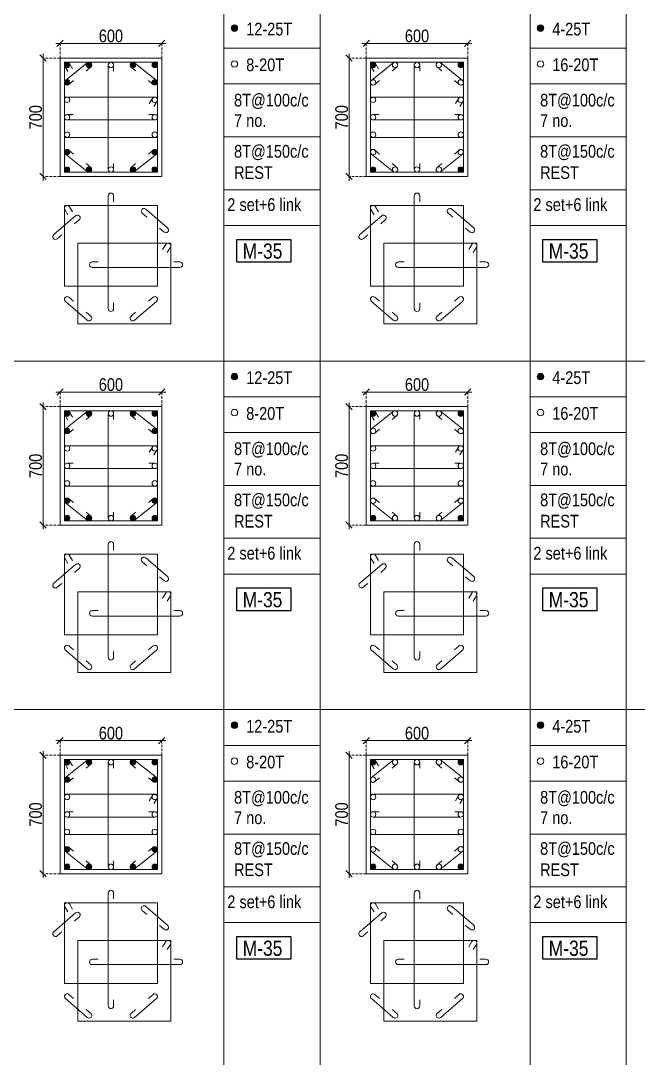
# Model space of a CAD drawing. Header units: millimetres. Extents: x 1112055 to 3390982, y -148532 to 766891.
# Drawn here: x 2156445 to 2171039, y 53671 to 78194 of the extents above; entities that cross this region are included whole.
import ezdxf
from ezdxf.enums import TextEntityAlignment as Align

# ---------------------------------------------------------------- set-up
doc = ezdxf.new("R2010")
doc.units = ezdxf.units.MM
doc.header["$PDMODE"] = 35
doc.header["$PDSIZE"] = -25
doc.linetypes.add('DASHED2', pattern=[0.375, 0.25, -0.125])
doc.linetypes.add('Hidden', pattern=[9.525, 6.35, -3.175])
for name, color, linetype, lineweight in [('B COL. SIZE DIM', 220, 'Continuous', 25), ('B COLSCH', 204, 'Continuous', 20), ('B COLUMN', 1, 'Hidden', 9), ('B STEEL', 34, 'Continuous', 15)]:
    doc.layers.add(name, color=color, linetype=linetype, lineweight=lineweight)
doc.layers.add('B TEXT', color=7, linetype='Continuous')
doc.styles.add('dim inside', font='romans.shx', dxfattribs={"width": 0.8, "height": 125})
doc.styles.add('SWINC', font='swissc.ttf')
doc.dimstyles.new('dim inside', dxfattribs={"dimtxt": 125, "dimasz": 100, "dimexe": 0, "dimexo": 0, "dimgap": 10, "dimtad": 0, "dimdec": 0, "dimzin": 0, "dimdsep": 46, "dimtxsty": 'dim inside', "dimblk": 'SMALL', "dimcen": 0.09, "dimadec": 0, "dimazin": 0, "dimtfac": 1, "dimtdec": 0, "dimtofl": 0, "dimtmove": 0, "dimatfit": 3, "dimfxl": 1, "dimtolj": 1, "dimtzin": 0, "dimarcsym": 2})

# ---------------------------------------------------------------- blocks, each defined once
blk = doc.blocks.new('_Oblique')
at = {"color": 0, "linetype": 'ByBlock', "lineweight": -2}
blk.add_line((-0.5, -0.5), (0.5, 0.5), dxfattribs=at)
blk = doc.blocks.new('*D3846')
at = {"layer": 'B COL. SIZE DIM', "color": 250, "lineweight": 9, "ltscale": 250, "transparency": 16777216}
blk.add_line((2157276, 61178), (2159876, 61178), dxfattribs=at)
at = {"layer": 'B COL. SIZE DIM', "color": 250, "linetype": 'DASHED2', "lineweight": 9, "ltscale": 250, "transparency": 16777216}
for p, q in [((2157376, 60833), (2157376, 61178)), ((2159776, 60833), (2159776, 61178))]:
    blk.add_line(p, q, dxfattribs=at)
at = {"layer": 'Defpoints', "color": 0, "transparency": 16777216}
for p in [(2159776, 61178), (2157376, 60833), (2159776, 60833)]:
    blk.add_point(p, dxfattribs=at)
at = {"layer": 'B COL. SIZE DIM', "color": 250, "lineweight": 9, "transparency": 16777216, "xscale": 150, "yscale": 150, "zscale": 150, "rotation": 180}
blk.add_blockref('_Oblique', (2157376, 61178), dxfattribs=at)
at = {"layer": 'B COL. SIZE DIM', "color": 250, "lineweight": 9, "transparency": 16777216, "xscale": 150, "yscale": 150, "zscale": 150}
blk.add_blockref('_Oblique', (2159776, 61178), dxfattribs=at)
at = {"layer": 'B COL. SIZE DIM', "color": 6, "transparency": 16777216, "insert": (2158576, 61353), "char_height": 300, "attachment_point": 5, "style": 'SWINC'}
blk.add_mtext('\\A1;600', dxfattribs=at)
blk = doc.blocks.new('*D3847')
at = {"layer": 'B COL. SIZE DIM', "color": 250, "lineweight": 9, "ltscale": 250, "transparency": 16777216}
blk.add_line((2156972, 60933), (2156972, 57933), dxfattribs=at)
at = {"layer": 'B COL. SIZE DIM', "color": 250, "linetype": 'DASHED2', "lineweight": 9, "ltscale": 250, "transparency": 16777216}
for p, q in [((2157376, 60833), (2156972, 60833)), ((2157376, 58033), (2156972, 58033))]:
    blk.add_line(p, q, dxfattribs=at)
at = {"layer": 'Defpoints', "color": 0, "transparency": 16777216}
for p in [(2157376, 60833), (2156972, 58033), (2157376, 58033)]:
    blk.add_point(p, dxfattribs=at)
at = {"layer": 'B COL. SIZE DIM', "color": 250, "lineweight": 9, "transparency": 16777216, "xscale": 150, "yscale": 150, "zscale": 150}
for p, rotation in [((2156972, 60833), 90), ((2156972, 58033), 270)]:
    blk.add_blockref('_Oblique', p, dxfattribs=dict(at, rotation=rotation))
at = {"layer": 'B COL. SIZE DIM', "color": 6, "transparency": 16777216, "insert": (2156797, 59433), "char_height": 300, "attachment_point": 5, "rotation": 90, "style": 'SWINC'}
blk.add_mtext('\\A1;700', dxfattribs=at)
blk = doc.blocks.new('*D3848')
at = {"layer": 'B COL. SIZE DIM', "color": 250, "lineweight": 9, "ltscale": 250, "transparency": 16777216}
blk.add_line((2157276, 69418), (2159876, 69418), dxfattribs=at)
at = {"layer": 'B COL. SIZE DIM', "color": 250, "linetype": 'DASHED2', "lineweight": 9, "ltscale": 250, "transparency": 16777216}
for p, q in [((2157376, 69073), (2157376, 69418)), ((2159776, 69073), (2159776, 69418))]:
    blk.add_line(p, q, dxfattribs=at)
at = {"layer": 'Defpoints', "color": 0, "transparency": 16777216}
for p in [(2159776, 69418), (2157376, 69073), (2159776, 69073)]:
    blk.add_point(p, dxfattribs=at)
at = {"layer": 'B COL. SIZE DIM', "color": 250, "lineweight": 9, "transparency": 16777216, "xscale": 150, "yscale": 150, "zscale": 150, "rotation": 180}
blk.add_blockref('_Oblique', (2157376, 69418), dxfattribs=at)
at = {"layer": 'B COL. SIZE DIM', "color": 250, "lineweight": 9, "transparency": 16777216, "xscale": 150, "yscale": 150, "zscale": 150}
blk.add_blockref('_Oblique', (2159776, 69418), dxfattribs=at)
at = {"layer": 'B COL. SIZE DIM', "color": 6, "transparency": 16777216, "insert": (2158576, 69593), "char_height": 300, "attachment_point": 5, "style": 'SWINC'}
blk.add_mtext('\\A1;600', dxfattribs=at)
blk = doc.blocks.new('*D3849')
at = {"layer": 'B COL. SIZE DIM', "color": 250, "lineweight": 9, "ltscale": 250, "transparency": 16777216}
blk.add_line((2156972, 69173), (2156972, 66173), dxfattribs=at)
at = {"layer": 'B COL. SIZE DIM', "color": 250, "linetype": 'DASHED2', "lineweight": 9, "ltscale": 250, "transparency": 16777216}
for p, q in [((2157376, 69073), (2156972, 69073)), ((2157376, 66273), (2156972, 66273))]:
    blk.add_line(p, q, dxfattribs=at)
at = {"layer": 'Defpoints', "color": 0, "transparency": 16777216}
for p in [(2157376, 69073), (2156972, 66273), (2157376, 66273)]:
    blk.add_point(p, dxfattribs=at)
at = {"layer": 'B COL. SIZE DIM', "color": 250, "lineweight": 9, "transparency": 16777216, "xscale": 150, "yscale": 150, "zscale": 150}
for p, rotation in [((2156972, 69073), 90), ((2156972, 66273), 270)]:
    blk.add_blockref('_Oblique', p, dxfattribs=dict(at, rotation=rotation))
at = {"layer": 'B COL. SIZE DIM', "color": 6, "transparency": 16777216, "insert": (2156797, 67673), "char_height": 300, "attachment_point": 5, "rotation": 90, "style": 'SWINC'}
blk.add_mtext('\\A1;700', dxfattribs=at)
blk = doc.blocks.new('*D3850')
at = {"layer": 'B COL. SIZE DIM', "color": 250, "lineweight": 9, "ltscale": 250, "transparency": 16777216}
blk.add_line((2157276, 77658), (2159876, 77658), dxfattribs=at)
at = {"layer": 'B COL. SIZE DIM', "color": 250, "linetype": 'DASHED2', "lineweight": 9, "ltscale": 250, "transparency": 16777216}
for p, q in [((2157376, 77313), (2157376, 77658)), ((2159776, 77313), (2159776, 77658))]:
    blk.add_line(p, q, dxfattribs=at)
at = {"layer": 'Defpoints', "color": 0, "transparency": 16777216}
for p in [(2159776, 77658), (2157376, 77313), (2159776, 77313)]:
    blk.add_point(p, dxfattribs=at)
at = {"layer": 'B COL. SIZE DIM', "color": 250, "lineweight": 9, "transparency": 16777216, "xscale": 150, "yscale": 150, "zscale": 150, "rotation": 180}
blk.add_blockref('_Oblique', (2157376, 77658), dxfattribs=at)
at = {"layer": 'B COL. SIZE DIM', "color": 250, "lineweight": 9, "transparency": 16777216, "xscale": 150, "yscale": 150, "zscale": 150}
blk.add_blockref('_Oblique', (2159776, 77658), dxfattribs=at)
at = {"layer": 'B COL. SIZE DIM', "color": 6, "transparency": 16777216, "insert": (2158576, 77833), "char_height": 300, "attachment_point": 5, "style": 'SWINC'}
blk.add_mtext('\\A1;600', dxfattribs=at)
blk = doc.blocks.new('*D3851')
at = {"layer": 'B COL. SIZE DIM', "color": 250, "lineweight": 9, "ltscale": 250, "transparency": 16777216}
blk.add_line((2156972, 77413), (2156972, 74413), dxfattribs=at)
at = {"layer": 'B COL. SIZE DIM', "color": 250, "linetype": 'DASHED2', "lineweight": 9, "ltscale": 250, "transparency": 16777216}
for p, q in [((2157376, 77313), (2156972, 77313)), ((2157376, 74513), (2156972, 74513))]:
    blk.add_line(p, q, dxfattribs=at)
at = {"layer": 'Defpoints', "color": 0, "transparency": 16777216}
for p in [(2157376, 77313), (2156972, 74513), (2157376, 74513)]:
    blk.add_point(p, dxfattribs=at)
at = {"layer": 'B COL. SIZE DIM', "color": 250, "lineweight": 9, "transparency": 16777216, "xscale": 150, "yscale": 150, "zscale": 150}
for p, rotation in [((2156972, 77313), 90), ((2156972, 74513), 270)]:
    blk.add_blockref('_Oblique', p, dxfattribs=dict(at, rotation=rotation))
at = {"layer": 'B COL. SIZE DIM', "color": 6, "transparency": 16777216, "insert": (2156797, 75913), "char_height": 300, "attachment_point": 5, "rotation": 90, "style": 'SWINC'}
blk.add_mtext('\\A1;700', dxfattribs=at)
blk = doc.blocks.new('*D3858')
at = {"layer": 'B COL. SIZE DIM', "color": 250, "lineweight": 9, "ltscale": 250, "transparency": 16777216}
blk.add_line((2164510, 61178), (2167110, 61178), dxfattribs=at)
at = {"layer": 'B COL. SIZE DIM', "color": 250, "linetype": 'DASHED2', "lineweight": 9, "ltscale": 250, "transparency": 16777216}
for p, q in [((2164610, 60833), (2164610, 61178)), ((2167010, 60833), (2167010, 61178))]:
    blk.add_line(p, q, dxfattribs=at)
at = {"layer": 'Defpoints', "color": 0, "transparency": 16777216}
for p in [(2167010, 61178), (2164610, 60833), (2167010, 60833)]:
    blk.add_point(p, dxfattribs=at)
at = {"layer": 'B COL. SIZE DIM', "color": 250, "lineweight": 9, "transparency": 16777216, "xscale": 150, "yscale": 150, "zscale": 150, "rotation": 180}
blk.add_blockref('_Oblique', (2164610, 61178), dxfattribs=at)
at = {"layer": 'B COL. SIZE DIM', "color": 250, "lineweight": 9, "transparency": 16777216, "xscale": 150, "yscale": 150, "zscale": 150}
blk.add_blockref('_Oblique', (2167010, 61178), dxfattribs=at)
at = {"layer": 'B COL. SIZE DIM', "color": 6, "transparency": 16777216, "insert": (2165810, 61353), "char_height": 300, "attachment_point": 5, "style": 'SWINC'}
blk.add_mtext('\\A1;600', dxfattribs=at)
blk = doc.blocks.new('*D3859')
at = {"layer": 'B COL. SIZE DIM', "color": 250, "lineweight": 9, "ltscale": 250, "transparency": 16777216}
blk.add_line((2164206, 60933), (2164206, 57933), dxfattribs=at)
at = {"layer": 'B COL. SIZE DIM', "color": 250, "linetype": 'DASHED2', "lineweight": 9, "ltscale": 250, "transparency": 16777216}
for p, q in [((2164610, 60833), (2164206, 60833)), ((2164610, 58033), (2164206, 58033))]:
    blk.add_line(p, q, dxfattribs=at)
at = {"layer": 'Defpoints', "color": 0, "transparency": 16777216}
for p in [(2164610, 60833), (2164206, 58033), (2164610, 58033)]:
    blk.add_point(p, dxfattribs=at)
at = {"layer": 'B COL. SIZE DIM', "color": 250, "lineweight": 9, "transparency": 16777216, "xscale": 150, "yscale": 150, "zscale": 150}
for p, rotation in [((2164206, 60833), 90), ((2164206, 58033), 270)]:
    blk.add_blockref('_Oblique', p, dxfattribs=dict(at, rotation=rotation))
at = {"layer": 'B COL. SIZE DIM', "color": 6, "transparency": 16777216, "insert": (2164031, 59433), "char_height": 300, "attachment_point": 5, "rotation": 90, "style": 'SWINC'}
blk.add_mtext('\\A1;700', dxfattribs=at)
blk = doc.blocks.new('*D3860')
at = {"layer": 'B COL. SIZE DIM', "color": 250, "lineweight": 9, "ltscale": 250, "transparency": 16777216}
blk.add_line((2164510, 69418), (2167110, 69418), dxfattribs=at)
at = {"layer": 'B COL. SIZE DIM', "color": 250, "linetype": 'DASHED2', "lineweight": 9, "ltscale": 250, "transparency": 16777216}
for p, q in [((2164610, 69073), (2164610, 69418)), ((2167010, 69073), (2167010, 69418))]:
    blk.add_line(p, q, dxfattribs=at)
at = {"layer": 'Defpoints', "color": 0, "transparency": 16777216}
for p in [(2167010, 69418), (2164610, 69073), (2167010, 69073)]:
    blk.add_point(p, dxfattribs=at)
at = {"layer": 'B COL. SIZE DIM', "color": 250, "lineweight": 9, "transparency": 16777216, "xscale": 150, "yscale": 150, "zscale": 150, "rotation": 180}
blk.add_blockref('_Oblique', (2164610, 69418), dxfattribs=at)
at = {"layer": 'B COL. SIZE DIM', "color": 250, "lineweight": 9, "transparency": 16777216, "xscale": 150, "yscale": 150, "zscale": 150}
blk.add_blockref('_Oblique', (2167010, 69418), dxfattribs=at)
at = {"layer": 'B COL. SIZE DIM', "color": 6, "transparency": 16777216, "insert": (2165810, 69593), "char_height": 300, "attachment_point": 5, "style": 'SWINC'}
blk.add_mtext('\\A1;600', dxfattribs=at)
blk = doc.blocks.new('*D3634')
at = {"layer": 'B COL. SIZE DIM', "color": 250, "lineweight": 9, "ltscale": 250, "transparency": 16777216}
blk.add_line((2164206, 69173), (2164206, 66173), dxfattribs=at)
at = {"layer": 'B COL. SIZE DIM', "color": 250, "linetype": 'DASHED2', "lineweight": 9, "ltscale": 250, "transparency": 16777216}
for p, q in [((2164610, 69073), (2164206, 69073)), ((2164610, 66273), (2164206, 66273))]:
    blk.add_line(p, q, dxfattribs=at)
at = {"layer": 'Defpoints', "color": 0, "transparency": 16777216}
for p in [(2164610, 69073), (2164206, 66273), (2164610, 66273)]:
    blk.add_point(p, dxfattribs=at)
at = {"layer": 'B COL. SIZE DIM', "color": 250, "lineweight": 9, "transparency": 16777216, "xscale": 150, "yscale": 150, "zscale": 150}
for p, rotation in [((2164206, 69073), 90), ((2164206, 66273), 270)]:
    blk.add_blockref('_Oblique', p, dxfattribs=dict(at, rotation=rotation))
at = {"layer": 'B COL. SIZE DIM', "color": 6, "transparency": 16777216, "insert": (2164031, 67673), "char_height": 300, "attachment_point": 5, "rotation": 90, "style": 'SWINC'}
blk.add_mtext('\\A1;700', dxfattribs=at)
blk = doc.blocks.new('*D3635')
at = {"layer": 'B COL. SIZE DIM', "color": 250, "lineweight": 9, "ltscale": 250, "transparency": 16777216}
blk.add_line((2164510, 77658), (2167110, 77658), dxfattribs=at)
at = {"layer": 'B COL. SIZE DIM', "color": 250, "linetype": 'DASHED2', "lineweight": 9, "ltscale": 250, "transparency": 16777216}
for p, q in [((2164610, 77313), (2164610, 77658)), ((2167010, 77313), (2167010, 77658))]:
    blk.add_line(p, q, dxfattribs=at)
at = {"layer": 'Defpoints', "color": 0, "transparency": 16777216}
for p in [(2167010, 77658), (2164610, 77313), (2167010, 77313)]:
    blk.add_point(p, dxfattribs=at)
at = {"layer": 'B COL. SIZE DIM', "color": 250, "lineweight": 9, "transparency": 16777216, "xscale": 150, "yscale": 150, "zscale": 150, "rotation": 180}
blk.add_blockref('_Oblique', (2164610, 77658), dxfattribs=at)
at = {"layer": 'B COL. SIZE DIM', "color": 250, "lineweight": 9, "transparency": 16777216, "xscale": 150, "yscale": 150, "zscale": 150}
blk.add_blockref('_Oblique', (2167010, 77658), dxfattribs=at)
at = {"layer": 'B COL. SIZE DIM', "color": 6, "transparency": 16777216, "insert": (2165810, 77833), "char_height": 300, "attachment_point": 5, "style": 'SWINC'}
blk.add_mtext('\\A1;600', dxfattribs=at)
blk = doc.blocks.new('*D3636')
at = {"layer": 'B COL. SIZE DIM', "color": 250, "lineweight": 9, "ltscale": 250, "transparency": 16777216}
blk.add_line((2164206, 77413), (2164206, 74413), dxfattribs=at)
at = {"layer": 'B COL. SIZE DIM', "color": 250, "linetype": 'DASHED2', "lineweight": 9, "ltscale": 250, "transparency": 16777216}
for p, q in [((2164610, 77313), (2164206, 77313)), ((2164610, 74513), (2164206, 74513))]:
    blk.add_line(p, q, dxfattribs=at)
at = {"layer": 'Defpoints', "color": 0, "transparency": 16777216}
for p in [(2164610, 77313), (2164206, 74513), (2164610, 74513)]:
    blk.add_point(p, dxfattribs=at)
at = {"layer": 'B COL. SIZE DIM', "color": 250, "lineweight": 9, "transparency": 16777216, "xscale": 150, "yscale": 150, "zscale": 150}
for p, rotation in [((2164206, 77313), 90), ((2164206, 74513), 270)]:
    blk.add_blockref('_Oblique', p, dxfattribs=dict(at, rotation=rotation))
at = {"layer": 'B COL. SIZE DIM', "color": 6, "transparency": 16777216, "insert": (2164031, 75913), "char_height": 300, "attachment_point": 5, "rotation": 90, "style": 'SWINC'}
blk.add_mtext('\\A1;700', dxfattribs=at)

msp = doc.modelspace()

# ---------------------------------------------------------------- hatches: boundary and pattern name
at = {"layer": 'B STEEL', "lineweight": 9, "ltscale": 0.5}
h = msp.add_hatch(color=34, dxfattribs=at)
edge = h.paths.add_edge_path()
edge.add_arc((2161494.7, 78022.1), 76.8, 0, 360)
h = msp.add_hatch(color=34, dxfattribs=at)
edge = h.paths.add_edge_path()
edge.add_arc((2168728.3, 78022.1), 76.8, 0, 360)
h = msp.add_hatch(color=34, dxfattribs=at)
edge = h.paths.add_edge_path()
edge.add_arc((2157540.4, 77148.9), 64, 0, 360)
at = {"layer": 'B STEEL', "lineweight": 30}
h = msp.add_hatch(color=34, dxfattribs=at)
edge = h.paths.add_edge_path()
edge.add_arc((2158058.3, 77148.9), 64, 0, 360)
h = msp.add_hatch(color=34, dxfattribs=at)
edge = h.paths.add_edge_path()
edge.add_arc((2159094.3, 77148.9), 64, 0, 360)
at = {"layer": 'B STEEL', "lineweight": 9, "ltscale": 0.5}
h = msp.add_hatch(color=34, dxfattribs=at)
edge = h.paths.add_edge_path()
edge.add_arc((2159612.3, 77148.9), 64, 180, 540, ccw=False)
h = msp.add_hatch(color=34, dxfattribs=at)
edge = h.paths.add_edge_path()
edge.add_arc((2164773.9, 77148.9), 64, 0, 360)
h = msp.add_hatch(color=34, dxfattribs=at)
edge = h.paths.add_edge_path()
edge.add_arc((2166845.9, 77148.9), 64, 180, 540, ccw=False)
at = {"layer": 'B STEEL', "lineweight": 30}
h = msp.add_hatch(color=34, dxfattribs=at)
edge = h.paths.add_edge_path()
edge.add_arc((2157540.4, 76736.9), 64, 0, 360)
h = msp.add_hatch(color=34, dxfattribs=at)
edge = h.paths.add_edge_path()
edge.add_arc((2159612.3, 76736.9), 64, 0, 360)
h = msp.add_hatch(color=34, dxfattribs=at)
edge = h.paths.add_edge_path()
edge.add_arc((2157540.4, 75088.9), 64, 0, 360)
h = msp.add_hatch(color=34, dxfattribs=at)
edge = h.paths.add_edge_path()
edge.add_arc((2159612.3, 75088.9), 64, 0, 360)
at = {"layer": 'B STEEL', "lineweight": 9, "ltscale": 0.5}
h = msp.add_hatch(color=34, dxfattribs=at)
edge = h.paths.add_edge_path()
edge.add_arc((2157540.4, 74677), 64, 0, 360, ccw=False)
at = {"layer": 'B STEEL', "lineweight": 30}
h = msp.add_hatch(color=34, dxfattribs=at)
edge = h.paths.add_edge_path()
edge.add_arc((2158058.3, 74677), 64, 0, 360)
h = msp.add_hatch(color=34, dxfattribs=at)
edge = h.paths.add_edge_path()
edge.add_arc((2159094.3, 74677), 64, 0, 360)
at = {"layer": 'B STEEL', "lineweight": 9, "ltscale": 0.5}
h = msp.add_hatch(color=34, dxfattribs=at)
edge = h.paths.add_edge_path()
edge.add_arc((2159612.3, 74677), 64, -180, 180)
h = msp.add_hatch(color=34, dxfattribs=at)
edge = h.paths.add_edge_path()
edge.add_arc((2164773.9, 74677), 64, 0, 360, ccw=False)
h = msp.add_hatch(color=34, dxfattribs=at)
edge = h.paths.add_edge_path()
edge.add_arc((2166845.9, 74677), 64, -180, 180)
h = msp.add_hatch(color=34, dxfattribs=at)
edge = h.paths.add_edge_path()
edge.add_arc((2161494.7, 69782.3), 76.8, 0, 360)
h = msp.add_hatch(color=34, dxfattribs=at)
edge = h.paths.add_edge_path()
edge.add_arc((2168728.3, 69782.3), 76.8, 0, 360)
h = msp.add_hatch(color=34, dxfattribs=at)
edge = h.paths.add_edge_path()
edge.add_arc((2157540.4, 68909.1), 64, 0, 360)
at = {"layer": 'B STEEL', "lineweight": 30}
h = msp.add_hatch(color=34, dxfattribs=at)
edge = h.paths.add_edge_path()
edge.add_arc((2158058.3, 68909.1), 64, 0, 360)
h = msp.add_hatch(color=34, dxfattribs=at)
edge = h.paths.add_edge_path()
edge.add_arc((2159094.3, 68909.1), 64, 0, 360)
at = {"layer": 'B STEEL', "lineweight": 9, "ltscale": 0.5}
h = msp.add_hatch(color=34, dxfattribs=at)
edge = h.paths.add_edge_path()
edge.add_arc((2159612.3, 68909.1), 64, 180, 540, ccw=False)
h = msp.add_hatch(color=34, dxfattribs=at)
edge = h.paths.add_edge_path()
edge.add_arc((2164773.9, 68909.1), 64, 0, 360)
h = msp.add_hatch(color=34, dxfattribs=at)
edge = h.paths.add_edge_path()
edge.add_arc((2166845.9, 68909.1), 64, 180, 540, ccw=False)
at = {"layer": 'B STEEL', "lineweight": 30}
h = msp.add_hatch(color=34, dxfattribs=at)
edge = h.paths.add_edge_path()
edge.add_arc((2157540.4, 68497.1), 64, 0, 360)
h = msp.add_hatch(color=34, dxfattribs=at)
edge = h.paths.add_edge_path()
edge.add_arc((2159612.3, 68497.1), 64, 0, 360)
h = msp.add_hatch(color=34, dxfattribs=at)
edge = h.paths.add_edge_path()
edge.add_arc((2157540.4, 66849.1), 64, 0, 360)
h = msp.add_hatch(color=34, dxfattribs=at)
edge = h.paths.add_edge_path()
edge.add_arc((2159612.3, 66849.1), 64, 0, 360)
at = {"layer": 'B STEEL', "lineweight": 9, "ltscale": 0.5}
h = msp.add_hatch(color=34, dxfattribs=at)
edge = h.paths.add_edge_path()
edge.add_arc((2157540.4, 66437.1), 64, 0, 360, ccw=False)
at = {"layer": 'B STEEL', "lineweight": 30}
h = msp.add_hatch(color=34, dxfattribs=at)
edge = h.paths.add_edge_path()
edge.add_arc((2158058.3, 66437.1), 64, 0, 360)
h = msp.add_hatch(color=34, dxfattribs=at)
edge = h.paths.add_edge_path()
edge.add_arc((2159094.3, 66437.1), 64, 0, 360)
at = {"layer": 'B STEEL', "lineweight": 9, "ltscale": 0.5}
h = msp.add_hatch(color=34, dxfattribs=at)
edge = h.paths.add_edge_path()
edge.add_arc((2159612.3, 66437.1), 64, -180, 180)
h = msp.add_hatch(color=34, dxfattribs=at)
edge = h.paths.add_edge_path()
edge.add_arc((2164773.9, 66437.1), 64, 0, 360, ccw=False)
h = msp.add_hatch(color=34, dxfattribs=at)
edge = h.paths.add_edge_path()
edge.add_arc((2166845.9, 66437.1), 64, -180, 180)
h = msp.add_hatch(color=34, dxfattribs=at)
edge = h.paths.add_edge_path()
edge.add_arc((2161494.7, 61542.4), 76.8, 0, 360)
h = msp.add_hatch(color=34, dxfattribs=at)
edge = h.paths.add_edge_path()
edge.add_arc((2168728.3, 61542.4), 76.8, 0, 360)
h = msp.add_hatch(color=34, dxfattribs=at)
edge = h.paths.add_edge_path()
edge.add_arc((2157540.4, 60669.2), 64, 0, 360)
at = {"layer": 'B STEEL', "lineweight": 30}
h = msp.add_hatch(color=34, dxfattribs=at)
edge = h.paths.add_edge_path()
edge.add_arc((2158058.3, 60669.2), 64, 0, 360)
h = msp.add_hatch(color=34, dxfattribs=at)
edge = h.paths.add_edge_path()
edge.add_arc((2159094.3, 60669.2), 64, 0, 360)
at = {"layer": 'B STEEL', "lineweight": 9, "ltscale": 0.5}
h = msp.add_hatch(color=34, dxfattribs=at)
edge = h.paths.add_edge_path()
edge.add_arc((2159612.3, 60669.2), 64, 180, 540, ccw=False)
h = msp.add_hatch(color=34, dxfattribs=at)
edge = h.paths.add_edge_path()
edge.add_arc((2164773.9, 60669.2), 64, 0, 360)
h = msp.add_hatch(color=34, dxfattribs=at)
edge = h.paths.add_edge_path()
edge.add_arc((2166845.9, 60669.2), 64, 180, 540, ccw=False)
at = {"layer": 'B STEEL', "lineweight": 30}
h = msp.add_hatch(color=34, dxfattribs=at)
edge = h.paths.add_edge_path()
edge.add_arc((2157540.4, 60257.2), 64, 0, 360)
h = msp.add_hatch(color=34, dxfattribs=at)
edge = h.paths.add_edge_path()
edge.add_arc((2159612.3, 60257.2), 64, 0, 360)
h = msp.add_hatch(color=34, dxfattribs=at)
edge = h.paths.add_edge_path()
edge.add_arc((2157540.4, 58609.3), 64, 0, 360)
h = msp.add_hatch(color=34, dxfattribs=at)
edge = h.paths.add_edge_path()
edge.add_arc((2159612.3, 58609.3), 64, 0, 360)
at = {"layer": 'B STEEL', "lineweight": 9, "ltscale": 0.5}
h = msp.add_hatch(color=34, dxfattribs=at)
edge = h.paths.add_edge_path()
edge.add_arc((2157540.4, 58197.3), 64, 0, 360, ccw=False)
at = {"layer": 'B STEEL', "lineweight": 30}
h = msp.add_hatch(color=34, dxfattribs=at)
edge = h.paths.add_edge_path()
edge.add_arc((2158058.3, 58197.3), 64, 0, 360)
h = msp.add_hatch(color=34, dxfattribs=at)
edge = h.paths.add_edge_path()
edge.add_arc((2159094.3, 58197.3), 64, 0, 360)
at = {"layer": 'B STEEL', "lineweight": 9, "ltscale": 0.5}
h = msp.add_hatch(color=34, dxfattribs=at)
edge = h.paths.add_edge_path()
edge.add_arc((2159612.3, 58197.3), 64, -180, 180)
h = msp.add_hatch(color=34, dxfattribs=at)
edge = h.paths.add_edge_path()
edge.add_arc((2164773.9, 58197.3), 64, 0, 360, ccw=False)
h = msp.add_hatch(color=34, dxfattribs=at)
edge = h.paths.add_edge_path()
edge.add_arc((2166845.9, 58197.3), 64, -180, 180)

# ---------------------------------------------------------------- linework, layer by layer
at = {"layer": 'B COLSCH', "color": 250, "lineweight": 0}
for p, q in [((2161248.4, 86630.3), (2161248.4, 28951.4)), ((2163522.8, 86630.3), (2163522.8, 21698.7)), ((2168482, 86630.3), (2168482, 28951.4)), ((2170756.4, 86630.3), (2170756.4, 21698.7)), ((2161248.4, 77545.4), (2163522.8, 77545.4)), ((2168482, 77545.4), (2170756.4, 77545.4)), ((2161248.4, 76700.4), (2163522.8, 76700.4)), ((2168482, 76700.4), (2170756.4, 76700.4)), ((2161248.4, 75450.7), (2163522.8, 75450.7)), ((2168482, 75450.7), (2170756.4, 75450.7)), ((2161248.4, 74200.9), (2163522.8, 74200.9)), ((2168482, 74200.9), (2170756.4, 74200.9)), ((2161248.4, 73355.9), (2163522.8, 73355.9)), ((2168482, 73355.9), (2170756.4, 73355.9)), ((2079293.2, 70150.6), (2221391.2, 70150.6)), ((2161248.4, 69305.6), (2163522.8, 69305.6)), ((2168482, 69305.6), (2170756.4, 69305.6)), ((2161248.4, 68460.6), (2163522.8, 68460.6)), ((2168482, 68460.6), (2170756.4, 68460.6)), ((2161248.4, 67210.8), (2163522.8, 67210.8)), ((2168482, 67210.8), (2170756.4, 67210.8)), ((2161248.4, 65961), (2163522.8, 65961)), ((2168482, 65961), (2170756.4, 65961)), ((2161248.4, 65116.1), (2163522.8, 65116.1)), ((2168482, 65116.1), (2170756.4, 65116.1)), ((2079293.2, 61910.7), (2221391.2, 61910.7)), ((2161248.4, 61065.7), (2163522.8, 61065.7)), ((2168482, 61065.7), (2170756.4, 61065.7)), ((2161248.4, 60220.7), (2163522.8, 60220.7)), ((2168482, 60220.7), (2170756.4, 60220.7)), ((2161248.4, 58971), (2163522.8, 58971)), ((2168482, 58971), (2170756.4, 58971)), ((2161248.4, 57721.2), (2163522.8, 57721.2)), ((2168482, 57721.2), (2170756.4, 57721.2)), ((2161248.4, 56876.2), (2163522.8, 56876.2)), ((2168482, 56876.2), (2170756.4, 56876.2))]:
    msp.add_line(p, q, dxfattribs=at)
at = {"layer": 'B COLUMN', "color": 1, "linetype": 'ByBlock', "lineweight": 20}
for points in [[(2157376.3, 74512.9), (2159776.3, 74512.9), (2159776.3, 77313), (2157376.3, 77313)], [(2164609.9, 74512.9), (2167009.9, 74512.9), (2167009.9, 77313), (2164609.9, 77313)], [(2157376.3, 66273.1), (2159776.3, 66273.1), (2159776.3, 69073.1), (2157376.3, 69073.1)], [(2164609.9, 66273.1), (2167009.9, 66273.1), (2167009.9, 69073.1), (2164609.9, 69073.1)], [(2157376.3, 58033.2), (2159776.3, 58033.2), (2159776.3, 60833.3), (2157376.3, 60833.3)], [(2164609.9, 58033.2), (2167009.9, 58033.2), (2167009.9, 60833.3), (2164609.9, 60833.3)]]:
    msp.add_lwpolyline(points, close=True, dxfattribs=at)
at = {"layer": 'B STEEL', "color": 34, "lineweight": 9, "ltscale": 0.5}
for points in [[(2157560.6, 76993.9), (2157485.8, 77115.4, -1), (2157594.9, 77182.5), (2157669.6, 77061)], [(2157690.3, 76781.4), (2157582.1, 76688.4, -1), (2157498.6, 76785.5), (2158016.6, 77197.5, -1), (2158100.1, 77100.4), (2157991.9, 77007.4)], [(2158640.4, 77006.3), (2158640.4, 77148.9, 1), (2158512.3, 77148.9), (2158512.3, 74677, 1), (2158640.4, 74677), (2158640.4, 74819.6)], [(2159462.4, 76781.4), (2159570.6, 76688.4, 1), (2159654, 76785.5), (2159136.1, 77197.5, 1), (2159052.6, 77100.4), (2159160.8, 77007.4)], [(2164794.1, 76993.9), (2164719.4, 77115.4, -1), (2164828.4, 77182.5), (2164903.2, 77061)], [(2164923.8, 76781.4), (2164815.6, 76688.4, -1), (2164732.2, 76785.5), (2165250.2, 77197.5, -1), (2165333.6, 77100.4), (2165225.5, 77007.4)], [(2165873.9, 77006.3), (2165873.9, 77148.9, 1), (2165745.9, 77148.9), (2165745.9, 74677, 1), (2165873.9, 74677), (2165873.9, 74819.6)], [(2166696, 76781.4), (2166804.1, 76688.4, 1), (2166887.6, 76785.5), (2166369.6, 77197.5, 1), (2166286.1, 77100.4), (2166394.3, 77007.4)], [(2159592.1, 76169.9), (2159666.8, 76291.4, 1), (2159557.8, 76358.5), (2159483, 76237)], [(2166825.6, 76169.9), (2166900.4, 76291.4, 1), (2166791.3, 76358.5), (2166716.6, 76237)], [(2157683, 75977), (2157540.4, 75977, 1), (2157540.4, 75848.9), (2159612.3, 75848.9, 1), (2159612.3, 75977), (2159469.7, 75977)], [(2164916.5, 75977), (2164773.9, 75977, 1), (2164773.9, 75848.9), (2166845.9, 75848.9, 1), (2166845.9, 75977), (2166703.2, 75977)], [(2157690.3, 75044.5), (2157582.1, 75137.5, 1), (2157498.6, 75040.4), (2158016.6, 74628.4, 1), (2158100.1, 74725.5), (2157991.9, 74818.5)], [(2159462.4, 75044.5), (2159570.6, 75137.5, -1), (2159654, 75040.4), (2159136.1, 74628.4, -1), (2159052.6, 74725.5), (2159160.8, 74818.5)], [(2164923.8, 75044.5), (2164815.6, 75137.5, 1), (2164732.2, 75040.4), (2165250.2, 74628.4, 1), (2165333.6, 74725.5), (2165225.5, 74818.5)], [(2166696, 75044.5), (2166804.1, 75137.5, -1), (2166887.6, 75040.4), (2166369.6, 74628.4, -1), (2166286.1, 74725.5), (2166394.3, 74818.5)], [(2158640.4, 73915.4), (2158640.4, 74058, 1), (2158512.3, 74058), (2158512.3, 71386.1, 1), (2158640.4, 71386.1), (2158640.4, 71528.7)], [(2165873.9, 73915.4), (2165873.9, 74058, 1), (2165745.9, 74058), (2165745.9, 71386.1, 1), (2165873.9, 71386.1), (2165873.9, 71528.7)], [(2157560.6, 73608.9), (2157485.8, 73730.4, -1), (2157594.9, 73797.5), (2157669.6, 73676)], [(2164794.1, 73608.9), (2164719.4, 73730.4, -1), (2164828.4, 73797.5), (2164903.2, 73676)], [(2157416.3, 73135.7), (2157308.1, 73042.7, -1), (2157224.7, 73139.8), (2157742.6, 73585.1, -1), (2157826.1, 73488), (2157717.9, 73395)], [(2159725.4, 73291.4), (2159833.6, 73198.4, 1), (2159917, 73295.5), (2159399, 73740.8, 1), (2159315.6, 73643.7), (2159423.7, 73550.7)], [(2164649.8, 73135.7), (2164541.7, 73042.7, -1), (2164458.2, 73139.8), (2164976.2, 73585.1, -1), (2165059.7, 73488), (2164951.5, 73395)], [(2166958.9, 73291.4), (2167067.1, 73198.4, 1), (2167150.6, 73295.5), (2166632.6, 73740.8, 1), (2166549.1, 73643.7), (2166657.3, 73550.7)], [(2159906.8, 72718.3), (2159981.6, 72839.7, 1), (2159872.6, 72906.9), (2159797.8, 72785.4)], [(2167140.4, 72718.3), (2167215.1, 72839.7, 1), (2167106.1, 72906.9), (2167031.3, 72785.4)], [(2158277.1, 72492), (2158134.5, 72492, 1), (2158134.5, 72364), (2160206.4, 72364, 1), (2160206.4, 72492), (2160063.8, 72492)], [(2165510.7, 72492), (2165368, 72492, 1), (2165368, 72364), (2167440, 72364, 1), (2167440, 72492), (2167297.3, 72492)], [(2157690.3, 71564.2), (2157582.1, 71657.2, 1), (2157498.6, 71560.1), (2158016.6, 71114.8, 1), (2158100.1, 71211.9), (2157991.9, 71304.8)], [(2159462.4, 71564.2), (2159570.6, 71657.2, -1), (2159654, 71560.1), (2159136.1, 71114.8, -1), (2159052.6, 71211.9), (2159160.8, 71304.8)], [(2164923.8, 71564.2), (2164815.6, 71657.2, 1), (2164732.2, 71560.1), (2165250.2, 71114.8, 1), (2165333.6, 71211.9), (2165225.5, 71304.8)], [(2166696, 71564.2), (2166804.1, 71657.2, -1), (2166887.6, 71560.1), (2166369.6, 71114.8, -1), (2166286.1, 71211.9), (2166394.3, 71304.8)], [(2157560.6, 68754.1), (2157485.8, 68875.5, -1), (2157594.9, 68942.6), (2157669.6, 68821.2)], [(2157690.3, 68541.5), (2157582.1, 68448.5, -1), (2157498.6, 68545.6), (2158016.6, 68957.6, -1), (2158100.1, 68860.5), (2157991.9, 68767.6)], [(2158640.4, 68766.4), (2158640.4, 68909.1, 1), (2158512.3, 68909.1), (2158512.3, 66437.1, 1), (2158640.4, 66437.1), (2158640.4, 66579.8)], [(2159462.4, 68541.5), (2159570.6, 68448.5, 1), (2159654, 68545.6), (2159136.1, 68957.6, 1), (2159052.6, 68860.5), (2159160.8, 68767.6)], [(2164794.1, 68754.1), (2164719.4, 68875.5, -1), (2164828.4, 68942.6), (2164903.2, 68821.2)], [(2164923.8, 68541.5), (2164815.6, 68448.5, -1), (2164732.2, 68545.6), (2165250.2, 68957.6, -1), (2165333.6, 68860.5), (2165225.5, 68767.6)], [(2165873.9, 68766.4), (2165873.9, 68909.1, 1), (2165745.9, 68909.1), (2165745.9, 66437.1, 1), (2165873.9, 66437.1), (2165873.9, 66579.8)], [(2166696, 68541.5), (2166804.1, 68448.5, 1), (2166887.6, 68545.6), (2166369.6, 68957.6, 1), (2166286.1, 68860.5), (2166394.3, 68767.6)], [(2159592.1, 67930.1), (2159666.8, 68051.5, 1), (2159557.8, 68118.6), (2159483, 67997.2)], [(2166825.6, 67930.1), (2166900.4, 68051.5, 1), (2166791.3, 68118.6), (2166716.6, 67997.2)], [(2157683, 67737.1), (2157540.4, 67737.1, 1), (2157540.4, 67609.1), (2159612.3, 67609.1, 1), (2159612.3, 67737.1), (2159469.7, 67737.1)], [(2164916.5, 67737.1), (2164773.9, 67737.1, 1), (2164773.9, 67609.1), (2166845.9, 67609.1, 1), (2166845.9, 67737.1), (2166703.2, 67737.1)], [(2157690.3, 66804.7), (2157582.1, 66897.6, 1), (2157498.6, 66800.6), (2158016.6, 66388.6, 1), (2158100.1, 66485.7), (2157991.9, 66578.6)], [(2159462.4, 66804.7), (2159570.6, 66897.6, -1), (2159654, 66800.6), (2159136.1, 66388.6, -1), (2159052.6, 66485.7), (2159160.8, 66578.6)], [(2164923.8, 66804.7), (2164815.6, 66897.6, 1), (2164732.2, 66800.6), (2165250.2, 66388.6, 1), (2165333.6, 66485.7), (2165225.5, 66578.6)], [(2166696, 66804.7), (2166804.1, 66897.6, -1), (2166887.6, 66800.6), (2166369.6, 66388.6, -1), (2166286.1, 66485.7), (2166394.3, 66578.6)], [(2158640.4, 65675.5), (2158640.4, 65818.2, 1), (2158512.3, 65818.2), (2158512.3, 63146.2, 1), (2158640.4, 63146.2), (2158640.4, 63288.9)], [(2165873.9, 65675.5), (2165873.9, 65818.2, 1), (2165745.9, 65818.2), (2165745.9, 63146.2, 1), (2165873.9, 63146.2), (2165873.9, 63288.9)], [(2157560.6, 65369.1), (2157485.8, 65490.6, -1), (2157594.9, 65557.7), (2157669.6, 65436.2)], [(2159725.4, 65051.5), (2159833.6, 64958.5, 1), (2159917, 65055.6), (2159399, 65500.9, 1), (2159315.6, 65403.9), (2159423.7, 65310.9)], [(2164794.1, 65369.1), (2164719.4, 65490.6, -1), (2164828.4, 65557.7), (2164903.2, 65436.2)], [(2166958.9, 65051.5), (2167067.1, 64958.5, 1), (2167150.6, 65055.6), (2166632.6, 65500.9, 1), (2166549.1, 65403.9), (2166657.3, 65310.9)], [(2157416.3, 64895.8), (2157308.1, 64802.8, -1), (2157224.7, 64899.9), (2157742.6, 65345.3, -1), (2157826.1, 65248.2), (2157717.9, 65155.2)], [(2164649.8, 64895.8), (2164541.7, 64802.8, -1), (2164458.2, 64899.9), (2164976.2, 65345.3, -1), (2165059.7, 65248.2), (2164951.5, 65155.2)], [(2159906.8, 64478.4), (2159981.6, 64599.9, 1), (2159872.6, 64667), (2159797.8, 64545.5)], [(2167140.4, 64478.4), (2167215.1, 64599.9, 1), (2167106.1, 64667), (2167031.3, 64545.5)], [(2158277.1, 64252.2), (2158134.5, 64252.2, 1), (2158134.5, 64124.1), (2160206.4, 64124.1, 1), (2160206.4, 64252.2), (2160063.8, 64252.2)], [(2165510.7, 64252.2), (2165368, 64252.2, 1), (2165368, 64124.1), (2167440, 64124.1, 1), (2167440, 64252.2), (2167297.3, 64252.2)], [(2157690.3, 63324.3), (2157582.1, 63417.3, 1), (2157498.6, 63320.2), (2158016.6, 62874.9, 1), (2158100.1, 62972), (2157991.9, 63065)], [(2159462.4, 63324.3), (2159570.6, 63417.3, -1), (2159654, 63320.2), (2159136.1, 62874.9, -1), (2159052.6, 62972), (2159160.8, 63065)], [(2164923.8, 63324.3), (2164815.6, 63417.3, 1), (2164732.2, 63320.2), (2165250.2, 62874.9, 1), (2165333.6, 62972), (2165225.5, 63065)], [(2166696, 63324.3), (2166804.1, 63417.3, -1), (2166887.6, 63320.2), (2166369.6, 62874.9, -1), (2166286.1, 62972), (2166394.3, 63065)], [(2157560.6, 60514.2), (2157485.8, 60635.7, -1), (2157594.9, 60702.8), (2157669.6, 60581.3)], [(2157690.3, 60301.7), (2157582.1, 60208.7, -1), (2157498.6, 60305.8), (2158016.6, 60717.8, -1), (2158100.1, 60620.7), (2157991.9, 60527.7)], [(2158640.4, 60526.6), (2158640.4, 60669.2, 1), (2158512.3, 60669.2), (2158512.3, 58197.3, 1), (2158640.4, 58197.3), (2158640.4, 58339.9)], [(2159462.4, 60301.7), (2159570.6, 60208.7, 1), (2159654, 60305.8), (2159136.1, 60717.8, 1), (2159052.6, 60620.7), (2159160.8, 60527.7)], [(2164794.1, 60514.2), (2164719.4, 60635.7, -1), (2164828.4, 60702.8), (2164903.2, 60581.3)], [(2164923.8, 60301.7), (2164815.6, 60208.7, -1), (2164732.2, 60305.8), (2165250.2, 60717.8, -1), (2165333.6, 60620.7), (2165225.5, 60527.7)], [(2165873.9, 60526.6), (2165873.9, 60669.2, 1), (2165745.9, 60669.2), (2165745.9, 58197.3, 1), (2165873.9, 58197.3), (2165873.9, 58339.9)], [(2166696, 60301.7), (2166804.1, 60208.7, 1), (2166887.6, 60305.8), (2166369.6, 60717.8, 1), (2166286.1, 60620.7), (2166394.3, 60527.7)], [(2159592.1, 59690.2), (2159666.8, 59811.7, 1), (2159557.8, 59878.8), (2159483, 59757.3)], [(2166825.6, 59690.2), (2166900.4, 59811.7, 1), (2166791.3, 59878.8), (2166716.6, 59757.3)], [(2157683, 59497.3), (2157540.4, 59497.3, 1), (2157540.4, 59369.2), (2159612.3, 59369.2, 1), (2159612.3, 59497.3), (2159469.7, 59497.3)], [(2164916.5, 59497.3), (2164773.9, 59497.3, 1), (2164773.9, 59369.2), (2166845.9, 59369.2, 1), (2166845.9, 59497.3), (2166703.2, 59497.3)], [(2157690.3, 58564.8), (2157582.1, 58657.8, 1), (2157498.6, 58560.7), (2158016.6, 58148.7, 1), (2158100.1, 58245.8), (2157991.9, 58338.8)], [(2159462.4, 58564.8), (2159570.6, 58657.8, -1), (2159654, 58560.7), (2159136.1, 58148.7, -1), (2159052.6, 58245.8), (2159160.8, 58338.8)], [(2164923.8, 58564.8), (2164815.6, 58657.8, 1), (2164732.2, 58560.7), (2165250.2, 58148.7, 1), (2165333.6, 58245.8), (2165225.5, 58338.8)], [(2166696, 58564.8), (2166804.1, 58657.8, -1), (2166887.6, 58560.7), (2166369.6, 58148.7, -1), (2166286.1, 58245.8), (2166394.3, 58338.8)], [(2158640.4, 57435.7), (2158640.4, 57578.3, 1), (2158512.3, 57578.3), (2158512.3, 54906.4, 1), (2158640.4, 54906.4), (2158640.4, 55049)], [(2165873.9, 57435.7), (2165873.9, 57578.3, 1), (2165745.9, 57578.3), (2165745.9, 54906.4, 1), (2165873.9, 54906.4), (2165873.9, 55049)], [(2157560.6, 57129.2), (2157485.8, 57250.7, -1), (2157594.9, 57317.8), (2157669.6, 57196.3)], [(2159725.4, 56811.7), (2159833.6, 56718.7, 1), (2159917, 56815.8), (2159399, 57261.1, 1), (2159315.6, 57164), (2159423.7, 57071)], [(2164794.1, 57129.2), (2164719.4, 57250.7, -1), (2164828.4, 57317.8), (2164903.2, 57196.3)], [(2166958.9, 56811.7), (2167067.1, 56718.7, 1), (2167150.6, 56815.8), (2166632.6, 57261.1, 1), (2166549.1, 57164), (2166657.3, 57071)], [(2157416.3, 56656), (2157308.1, 56563, -1), (2157224.7, 56660.1), (2157742.6, 57105.4, -1), (2157826.1, 57008.3), (2157717.9, 56915.3)], [(2164649.8, 56656), (2164541.7, 56563, -1), (2164458.2, 56660.1), (2164976.2, 57105.4, -1), (2165059.7, 57008.3), (2164951.5, 56915.3)], [(2159906.8, 56238.6), (2159981.6, 56360.1, 1), (2159872.6, 56427.2), (2159797.8, 56305.7)], [(2167140.4, 56238.6), (2167215.1, 56360.1, 1), (2167106.1, 56427.2), (2167031.3, 56305.7)], [(2158277.1, 56012.3), (2158134.5, 56012.3, 1), (2158134.5, 55884.3), (2160206.4, 55884.3, 1), (2160206.4, 56012.3), (2160063.8, 56012.3)], [(2165510.7, 56012.3), (2165368, 56012.3, 1), (2165368, 55884.3), (2167440, 55884.3, 1), (2167440, 56012.3), (2167297.3, 56012.3)], [(2157690.3, 55084.5), (2157582.1, 55177.5, 1), (2157498.6, 55080.4), (2158016.6, 54635.1, 1), (2158100.1, 54732.2), (2157991.9, 54825.2)], [(2159462.4, 55084.5), (2159570.6, 55177.5, -1), (2159654, 55080.4), (2159136.1, 54635.1, -1), (2159052.6, 54732.2), (2159160.8, 54825.2)], [(2164923.8, 55084.5), (2164815.6, 55177.5, 1), (2164732.2, 55080.4), (2165250.2, 54635.1, 1), (2165333.6, 54732.2), (2165225.5, 54825.2)], [(2166696, 55084.5), (2166804.1, 55177.5, -1), (2166887.6, 55080.4), (2166369.6, 54635.1, -1), (2166286.1, 54732.2), (2166394.3, 54825.2)]]:
    msp.add_lwpolyline(points, format="xyb", dxfattribs=at)
for points in [[(2159676.3, 75436.9), (2157476.3, 75436.9), (2157476.3, 77213), (2159676.3, 77213)], [(2166909.9, 75436.9), (2164709.9, 75436.9), (2164709.9, 77213), (2166909.9, 77213)], [(2159676.3, 76389), (2157476.3, 76389), (2157476.3, 74612.9), (2159676.3, 74612.9)], [(2166909.9, 76389), (2164709.9, 76389), (2164709.9, 74612.9), (2166909.9, 74612.9)], [(2159676.3, 71918.6), (2157476.3, 71918.6), (2157476.3, 73828), (2159676.3, 73828)], [(2166909.9, 71918.6), (2164709.9, 71918.6), (2164709.9, 73828), (2166909.9, 73828)], [(2159991.1, 72937.3), (2157791.1, 72937.3), (2157791.1, 71028), (2159991.1, 71028)], [(2167224.6, 72937.3), (2165024.6, 72937.3), (2165024.6, 71028), (2167224.6, 71028)], [(2159676.3, 67197.1), (2157476.3, 67197.1), (2157476.3, 68973.1), (2159676.3, 68973.1)], [(2166909.9, 67197.1), (2164709.9, 67197.1), (2164709.9, 68973.1), (2166909.9, 68973.1)], [(2159676.3, 68149.1), (2157476.3, 68149.1), (2157476.3, 66373.1), (2159676.3, 66373.1)], [(2166909.9, 68149.1), (2164709.9, 68149.1), (2164709.9, 66373.1), (2166909.9, 66373.1)], [(2159676.3, 63678.8), (2157476.3, 63678.8), (2157476.3, 65588.1), (2159676.3, 65588.1)], [(2166909.9, 63678.8), (2164709.9, 63678.8), (2164709.9, 65588.1), (2166909.9, 65588.1)], [(2159991.1, 64697.5), (2157791.1, 64697.5), (2157791.1, 62788.1), (2159991.1, 62788.1)], [(2167224.6, 64697.5), (2165024.6, 64697.5), (2165024.6, 62788.1), (2167224.6, 62788.1)], [(2159676.3, 58957.2), (2157476.3, 58957.2), (2157476.3, 60733.3), (2159676.3, 60733.3)], [(2166909.9, 58957.2), (2164709.9, 58957.2), (2164709.9, 60733.3), (2166909.9, 60733.3)], [(2159676.3, 59909.3), (2157476.3, 59909.3), (2157476.3, 58133.2), (2159676.3, 58133.2)], [(2166909.9, 59909.3), (2164709.9, 59909.3), (2164709.9, 58133.2), (2166909.9, 58133.2)], [(2159676.3, 55438.9), (2157476.3, 55438.9), (2157476.3, 57348.3), (2159676.3, 57348.3)], [(2166909.9, 55438.9), (2164709.9, 55438.9), (2164709.9, 57348.3), (2166909.9, 57348.3)], [(2159991.1, 56457.6), (2157791.1, 56457.6), (2157791.1, 54548.3), (2159991.1, 54548.3)], [(2167224.6, 56457.6), (2165024.6, 56457.6), (2165024.6, 54548.3), (2167224.6, 54548.3)]]:
    msp.add_lwpolyline(points, close=True, dxfattribs=at)
for centre, radius in [((2161494.7, 78022.1), 76.8), ((2168728.3, 78022.1), 76.8), ((2161494.7, 77171.8), 76.8), ((2168728.3, 77171.8), 76.8), ((2157540.4, 77148.9), 64), ((2158058.3, 77148.9), 64), ((2158576.3, 77148.9), 64), ((2159094.3, 77148.9), 64), ((2159612.3, 77148.9), 64), ((2164773.9, 77148.9), 64), ((2165291.9, 77148.9), 64), ((2165809.9, 77148.9), 64), ((2166327.9, 77148.9), 64), ((2166845.9, 77148.9), 64), ((2157540.4, 76736.9), 64), ((2159612.3, 76736.9), 64), ((2164773.9, 76736.9), 64), ((2166845.9, 76736.9), 64), ((2157540.4, 76324.9), 64), ((2159612.3, 76324.9), 64), ((2164773.9, 76324.9), 64), ((2166845.9, 76324.9), 64), ((2157540.4, 75912.9), 64), ((2159612.3, 75912.9), 64), ((2164773.9, 75912.9), 64), ((2166845.9, 75912.9), 64), ((2157540.4, 75500.9), 64), ((2159612.3, 75500.9), 64), ((2164773.9, 75500.9), 64), ((2166845.9, 75500.9), 64), ((2157540.4, 75088.9), 64), ((2159612.3, 75088.9), 64), ((2164773.9, 75088.9), 64), ((2166845.9, 75088.9), 64), ((2157540.4, 74677), 64), ((2158058.3, 74677), 64), ((2158576.3, 74677), 64), ((2159094.3, 74677), 64), ((2159612.3, 74677), 64), ((2164773.9, 74677), 64), ((2165291.9, 74677), 64), ((2165809.9, 74677), 64), ((2166327.9, 74677), 64), ((2166845.9, 74677), 64), ((2161494.7, 69782.3), 76.8), ((2168728.3, 69782.3), 76.8), ((2157540.4, 68909.1), 64), ((2158058.3, 68909.1), 64), ((2158576.3, 68909.1), 64), ((2159094.3, 68909.1), 64), ((2159612.3, 68909.1), 64), ((2161494.7, 68932), 76.8), ((2164773.9, 68909.1), 64), ((2165291.9, 68909.1), 64), ((2165809.9, 68909.1), 64), ((2166327.9, 68909.1), 64), ((2166845.9, 68909.1), 64), ((2168728.3, 68932), 76.8), ((2157540.4, 68497.1), 64), ((2159612.3, 68497.1), 64), ((2164773.9, 68497.1), 64), ((2166845.9, 68497.1), 64), ((2157540.4, 68085.1), 64), ((2159612.3, 68085.1), 64), ((2164773.9, 68085.1), 64), ((2166845.9, 68085.1), 64), ((2157540.4, 67673.1), 64), ((2159612.3, 67673.1), 64), ((2164773.9, 67673.1), 64), ((2166845.9, 67673.1), 64), ((2157540.4, 67261.1), 64), ((2159612.3, 67261.1), 64), ((2164773.9, 67261.1), 64), ((2166845.9, 67261.1), 64), ((2157540.4, 66849.1), 64), ((2159612.3, 66849.1), 64), ((2164773.9, 66849.1), 64), ((2166845.9, 66849.1), 64), ((2157540.4, 66437.1), 64), ((2158058.3, 66437.1), 64), ((2158576.3, 66437.1), 64), ((2159094.3, 66437.1), 64), ((2159612.3, 66437.1), 64), ((2164773.9, 66437.1), 64), ((2165291.9, 66437.1), 64), ((2165809.9, 66437.1), 64), ((2166327.9, 66437.1), 64), ((2166845.9, 66437.1), 64), ((2161494.7, 61542.4), 76.8), ((2168728.3, 61542.4), 76.8), ((2157540.4, 60669.2), 64), ((2158058.3, 60669.2), 64), ((2158576.3, 60669.2), 64), ((2159094.3, 60669.2), 64), ((2159612.3, 60669.2), 64), ((2161494.7, 60692.2), 76.8), ((2164773.9, 60669.2), 64), ((2165291.9, 60669.2), 64), ((2165809.9, 60669.2), 64), ((2166327.9, 60669.2), 64), ((2166845.9, 60669.2), 64), ((2168728.3, 60692.2), 76.8), ((2157540.4, 60257.2), 64), ((2159612.3, 60257.2), 64), ((2164773.9, 60257.2), 64), ((2166845.9, 60257.2), 64), ((2157540.4, 59845.3), 64), ((2159612.3, 59845.3), 64), ((2164773.9, 59845.3), 64), ((2166845.9, 59845.3), 64), ((2157540.4, 59433.3), 64), ((2159612.3, 59433.3), 64), ((2164773.9, 59433.3), 64), ((2166845.9, 59433.3), 64), ((2157540.4, 59021.3), 64), ((2159612.3, 59021.3), 64), ((2164773.9, 59021.3), 64), ((2166845.9, 59021.3), 64), ((2157540.4, 58609.3), 64), ((2159612.3, 58609.3), 64), ((2164773.9, 58609.3), 64), ((2166845.9, 58609.3), 64), ((2157540.4, 58197.3), 64), ((2158058.3, 58197.3), 64), ((2158576.3, 58197.3), 64), ((2159094.3, 58197.3), 64), ((2159612.3, 58197.3), 64), ((2164773.9, 58197.3), 64), ((2165291.9, 58197.3), 64), ((2165809.9, 58197.3), 64), ((2166327.9, 58197.3), 64), ((2166845.9, 58197.3), 64)]:
    msp.add_circle(centre, radius, dxfattribs=at)
at = {"layer": 'B TEXT', "color": 1}
for points in [[(2161552.1, 73026.9), (2162826.7, 73026.9), (2162826.7, 72488.9), (2161552.1, 72488.9)], [(2168785.6, 73026.9), (2170060.2, 73026.9), (2170060.2, 72488.9), (2168785.6, 72488.9)], [(2161552.1, 64787), (2162826.7, 64787), (2162826.7, 64249), (2161552.1, 64249)], [(2168785.6, 64787), (2170060.2, 64787), (2170060.2, 64249), (2168785.6, 64249)], [(2161552.1, 56547.2), (2162826.7, 56547.2), (2162826.7, 56009.2), (2161552.1, 56009.2)], [(2168785.6, 56547.2), (2170060.2, 56547.2), (2170060.2, 56009.2), (2168785.6, 56009.2)]]:
    msp.add_lwpolyline(points, close=True, dxfattribs=at)

# ---------------------------------------------------------------- texts
at = {"layer": 'B TEXT', "style": 'SWINC'}
for s, p in [('12-25T', (2161773.2, 77847.6)), ('4-25T', (2169006.8, 77847.6)), ('8-20T', (2161773.2, 77002.6)), ('16-20T', (2169006.8, 77002.6)), ('8T@100c/c', (2161486.3, 76167.7)), ('8T@100c/c', (2168719.8, 76167.7)), ('7 no.', (2161486.3, 75685.9)), ('7 no.', (2168719.8, 75685.9)), ('8T@150c/c', (2161486.3, 74957.8)), ('8T@150c/c', (2168719.8, 74957.8)), ('REST', (2161486.3, 74455.4)), ('REST', (2168719.8, 74455.4)), ('2 set+6 link', (2161326.6, 73698.4)), ('2 set+6 link', (2168560.2, 73698.4)), ('12-25T', (2161773.2, 69607.7)), ('4-25T', (2169006.8, 69607.7)), ('8-20T', (2161773.2, 68762.7)), ('16-20T', (2169006.8, 68762.7)), ('8T@100c/c', (2161486.3, 67927.9)), ('8T@100c/c', (2168719.8, 67927.9)), ('7 no.', (2161486.3, 67446.1)), ('7 no.', (2168719.8, 67446.1)), ('8T@150c/c', (2161486.3, 66718)), ('8T@150c/c', (2168719.8, 66718)), ('REST', (2161486.3, 66215.6)), ('REST', (2168719.8, 66215.6)), ('2 set+6 link', (2161326.6, 65458.6)), ('2 set+6 link', (2168560.2, 65458.6)), ('12-25T', (2161773.2, 61367.9)), ('4-25T', (2169006.8, 61367.9)), ('8-20T', (2161773.2, 60522.9)), ('16-20T', (2169006.8, 60522.9)), ('8T@100c/c', (2161486.3, 59688)), ('8T@100c/c', (2168719.8, 59688)), ('7 no.', (2161486.3, 59206.3)), ('7 no.', (2168719.8, 59206.3)), ('8T@150c/c', (2161486.3, 58478.1)), ('8T@150c/c', (2168719.8, 58478.1)), ('REST', (2161486.3, 57975.8)), ('REST', (2168719.8, 57975.8)), ('2 set+6 link', (2161326.6, 57218.7)), ('2 set+6 link', (2168560.2, 57218.7))]:
    msp.add_text(s, height=300, dxfattribs=at).set_placement(p)
at = {"layer": 'B TEXT', "color": 1, "style": 'SWINC'}
for p in [(2161689.4, 72462.3), (2168923, 72462.3), (2161689.4, 64222.5), (2168923, 64222.5), (2161689.4, 55982.7), (2168923, 55982.7)]:
    msp.add_text('M-35', height=360, dxfattribs=at).set_placement(p, align=Align.BOTTOM_LEFT)

# ---------------------------------------------------------------- dimensions: what is measured, and where the dimension line sits
at = {"layer": 'B COL. SIZE DIM', "color": 250, "ltscale": 250}
for base, p1, p2, picture, middle in [((2159776.3, 77657.9), (2157376.3, 77313), (2159776.3, 77313), '*D3850', (2158576.3, 77832.9)), ((2167009.9, 77657.9), (2164609.9, 77313), (2167009.9, 77313), '*D3635', (2165809.9, 77832.9)), ((2159776.3, 69418.1), (2157376.3, 69073.1), (2159776.3, 69073.1), '*D3848', (2158576.3, 69593.1)), ((2167009.9, 69418.1), (2164609.9, 69073.1), (2167009.9, 69073.1), '*D3860', (2165809.9, 69593.1)), ((2159776.3, 61178.2), (2157376.3, 60833.3), (2159776.3, 60833.3), '*D3846', (2158576.3, 61353.2)), ((2167009.9, 61178.2), (2164609.9, 60833.3), (2167009.9, 60833.3), '*D3858', (2165809.9, 61353.2))]:
    dim = msp.add_linear_dim(base=base, p1=p1, p2=p2, dimstyle='dim inside', override={"dimtxt": 300, "dimasz": 150, "dimgap": 25, "dimtad": 3, "dimlfac": 0.25, "dimtxsty": 'SWINC', "dimblk1": 'Oblique', "dimblk2": 'Oblique', "dimsah": 1, "dimdle": 100, "dimclrd": 250, "dimclre": 250, "dimclrt": 6, "dimfxl": 1000, "dimlwd": 9, "dimlwe": 9}, dxfattribs=at)
    dim.commit()
    dim.dimension.update_dxf_attribs({"geometry": picture, "text_midpoint": middle})
for base, p1, p2, picture, middle in [((2156972.4, 74512.9), (2157376.3, 77313), (2157376.3, 74512.9), '*D3851', (2156797.4, 75912.9)), ((2164206, 74512.9), (2164609.9, 77313), (2164609.9, 74512.9), '*D3636', (2164031, 75912.9)), ((2156972.4, 66273.1), (2157376.3, 69073.1), (2157376.3, 66273.1), '*D3849', (2156797.4, 67673.1)), ((2164206, 66273.1), (2164609.9, 69073.1), (2164609.9, 66273.1), '*D3634', (2164031, 67673.1)), ((2156972.4, 58033.2), (2157376.3, 60833.3), (2157376.3, 58033.2), '*D3847', (2156797.4, 59433.3)), ((2164206, 58033.2), (2164609.9, 60833.3), (2164609.9, 58033.2), '*D3859', (2164031, 59433.3))]:
    dim = msp.add_linear_dim(base=base, p1=p1, p2=p2, angle=90, dimstyle='dim inside', override={"dimtxt": 300, "dimasz": 150, "dimgap": 25, "dimtad": 3, "dimlfac": 0.25, "dimtxsty": 'SWINC', "dimblk1": 'Oblique', "dimblk2": 'Oblique', "dimsah": 1, "dimdle": 100, "dimclrd": 250, "dimclre": 250, "dimclrt": 6, "dimfxl": 1000, "dimlwd": 9, "dimlwe": 9}, dxfattribs=at)
    dim.commit()
    dim.dimension.update_dxf_attribs({"geometry": picture, "text_midpoint": middle})

doc.saveas('drawing.dxf')
